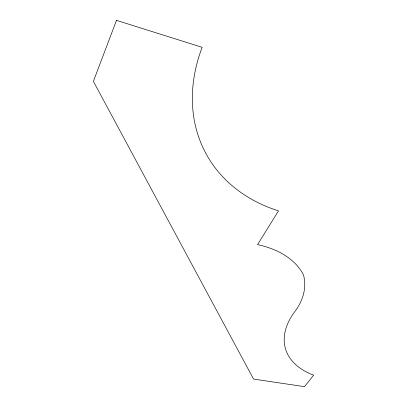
<?xml version="1.0" encoding="UTF-8"?>
<svg xmlns="http://www.w3.org/2000/svg" width="407" height="407" viewBox="0 0 407 407"><rect width="100%" height="100%" fill="white"/><g stroke="black" fill="none" stroke-linecap="round" stroke-linejoin="round"><path stroke-width="0.61" d="M116.488 20.35L93.381 81.344L253.561 379.08L304.517 386.65L313.619 375.162A91.885 54.609 -17.4 0 1 288.181 355.209A88.594 52.656 -17.3 0 1 293.589 313.248A83.125 54.528 -10.7 0 0 303.546 275.107A89.255 57.931 -10.4 0 0 257.56 244.612L278.52 210.867A184.305 142.287 -28.8 0 1 202.142 47.329L116.488 20.35"/></g></svg>
